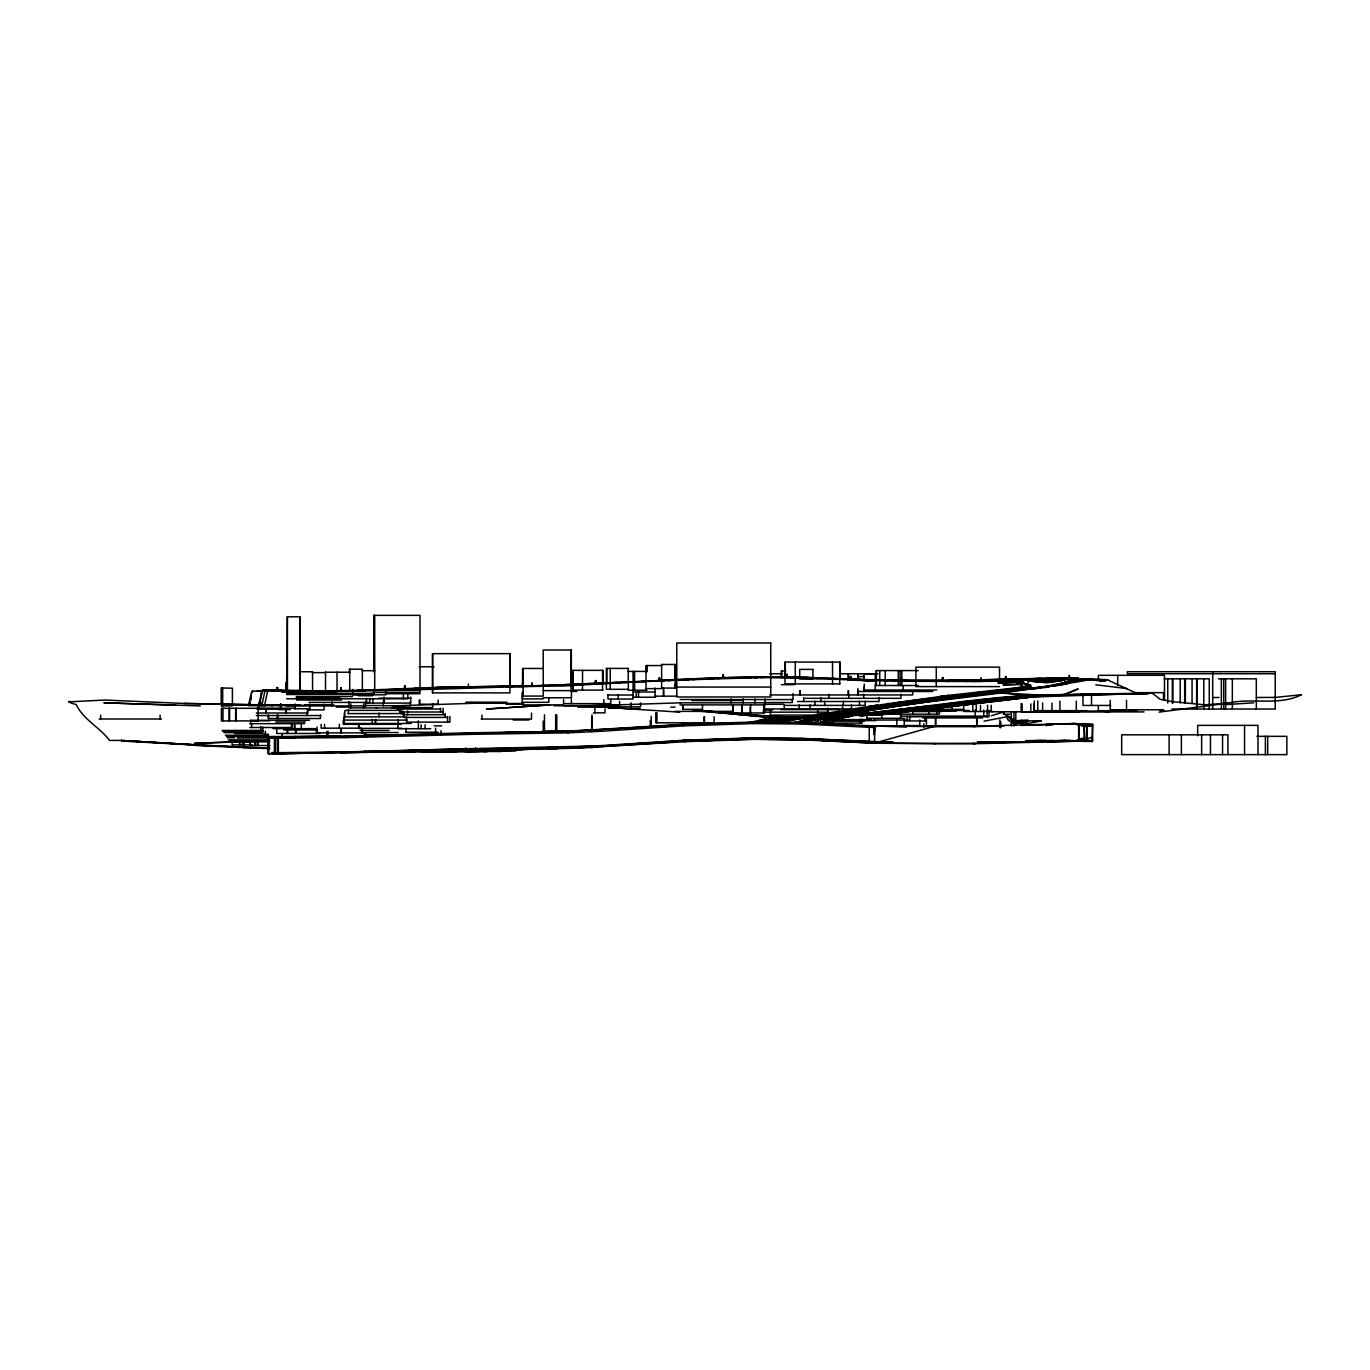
<?xml version="1.0" encoding="UTF-8"?>
<svg xmlns="http://www.w3.org/2000/svg" width="1370" height="1370" viewBox="0 0 1370 1370"><rect width="100%" height="100%" fill="white"/><g stroke="black" fill="none" stroke-linecap="round" stroke-linejoin="round"><path stroke-width="1.5" d="M295.543 736.58L267.869 736.632L268.811 738.19L268.811 753.74L277.408 753.723L277.408 738.173L278.35 736.615L278.35 753.723M345.634 736.067L274.445 736.752L274.445 753.86L568.704 748.397L676.814 741.872M274.445 736.752L275.404 738.31L275.404 753.86L345.856 752.233M1072.539 741.187L1092.643 741.478L1092.643 724.37L1084.149 724.302L1084.149 741.393M467.923 687.363L320.203 691.747L283.419 691.953L277.87 690.24L262.218 690.035L258.57 705.636L265.849 705.601M886.544 680.222L887.863 680.274L857.774 679.811M1082.403 724.987L1088.396 724.507M1092.626 679.16C1007.481 694.864 920.52 700.378 835.152 715.568L830.751 716.202L851.78 715.551C921.085 711.167 989.448 695.926 1059.027 695.326L1140.525 693.837L1136.346 693.186L1107.85 680.034L1089.664 678.801L1090.691 678.972M802.392 722.504L874.848 725.997L874.265 734.731L874.368 725.98L935.504 726.477M1045.927 679.366L1056.133 679.486L1047.245 681.9L1039.196 680.941L1039.83 679.537L1048.821 679.28M1043.221 681.113L1035.96 679.948L1047.314 679.314M1088.396 725.107L1082.403 724.884M1044.437 679.4L1041.234 680.993L1039.196 680.941L1039.316 679.914L1030.754 681.198L1047.04 682.774L1064.558 680.102L1034.47 680.599L1047.296 681.952L1060.825 679.503L1039.47 679.537A8.477 0.993 -1.1 0 0 1037.295 679.623M879.557 742.352L879.797 742.352M885.088 742.232L884.215 742.232M886.647 742.403L885.756 742.249M889.13 742.42L888.839 742.266M890.397 742.283L890.688 742.437M942.354 677.585L942.046 680.222L942.971 680.222L942.611 677.465M1081.392 740.091L1082.814 740.005L1081.769 740.125M1086.889 740.451L1084.92 741.41L1084.149 724.302M276.98 690.223L277.493 687.466L277.442 690.223L275.25 690.206M404.612 685.976L404.184 688.63L405.246 688.63L405.126 685.976M468.283 684.075L468.728 686.832M532.451 685.822L531.868 683.065L532.553 685.822M595.745 680.667L595.539 683.322L595.556 680.565M659.826 680.547L659.124 677.893M722.983 675.153L723.737 677.808L722.692 677.808L723.035 675.05L723.617 677.808L723.257 675.05M723.052 677.808L723.103 675.153M900.929 677.876L900.587 680.65L901.614 680.65L901.374 677.876L900.689 680.65L900.895 677.996L900.929 680.65L980.68 681.352M659.227 680.547L659.381 677.773M786.671 677.157L786.791 674.4M850.325 679.229L850.564 676.472L851.078 679.229L850.89 676.472L850.154 679.229L851.249 679.229L850.821 676.472M752.781 723.565L752.764 722.007L682.328 724.37L682.534 725.912L752.849 723.565L802.529 724.045L802.529 722.504L752.644 722.007M855.805 679.999L869.248 680.428M801.947 738.601L892.983 742.3M1080.091 740.091L1078.618 739.903L1078.635 723.754L1062.658 723.737M1072.23 723.565L1087.095 723.908L1086.341 740.999L1082.882 739.988L1079.491 740.827L1078.635 723.754L1087.095 723.908L1087.112 741.016L1072.23 740.673M340.479 690.668L340.873 687.911L341.541 690.668L340.479 690.668L340.839 687.911M842.122 679.04L866.593 680.856L870.549 680.119L863.922 680.239M980.166 680.89L981.057 678.236L981.177 680.89L970.114 680.89M1005.511 676.557L1005.392 679.195L1006.316 679.195L1006.008 676.557M1068.925 677.979L1071.785 678.064L1068.532 677.979L1069.165 675.222L1070.193 678.081M531.765 685.822L532.005 683.065M595.453 683.322L595.676 680.565L595.316 683.322L596.378 683.322L595.796 680.565M659.124 680.547L659.689 677.773M802.597 738.687L861.662 741.547M1039.316 679.914L1039.282 680.976L1039.453 679.726L1035.96 679.948M1039.128 680.616L1034.555 680.787C1040.755 681.609 1040.532 679.212 1034.47 680.599L1039.282 680.976L1039.453 679.726M250.419 700.567L250.693 700.772M250.778 698.58L250.984 697.381M251.344 695.378L251.121 696.576M251.258 697.57L250.83 699.967M250.316 702.776L250.213 703.17M1042.039 679.469L1041.097 680.993L1042.69 679.451L1040.96 680.993L1040.583 679.52L1039.299 680.993L1039.505 680.034M1039.333 680.89L1039.676 679.588M249.563 704.54L249.939 703.033M249.871 704.54L249.391 705.481M259.564 702.005L258.57 705.019L265.866 704.985M260.043 705.139L259.17 705.156L260.18 702.005M259.632 704.368L262.372 690.857M264.427 704.985L261.516 705.156L262.526 702.005M261.961 704.368L265.146 690.206L277.356 690.223M267.338 705.002L264.615 705.002L267.218 693.032L268.229 690.103L271.294 690.155M249.837 703.409L249.991 704.043M252.491 691.662L251.892 692.723L252.234 691.422M261.156 693.665L262.201 690.668L269.873 690.137L262.372 691.011M818.763 717.281L825.922 715.739M825.956 716.15L830.066 716.099L804.293 721.51M838.491 715.346L841.129 715.876L830.871 716.39M838.149 715.482L834.107 715.585L971.758 695.361M1054.643 679.708L1052.588 679.229L1078.55 678.407L980.697 681.506L901.066 681.267M870.926 706.132L948.708 695.361L1019.366 687.466L1022.671 685.702L1013.149 681.061L1014.502 680.993L992.514 680.633L1001.658 680.565M1022.277 686.456L1022.123 684.709M252.611 691.251L263.674 690.703M252.816 690.874L251.686 691.627L248.33 705.636L272.613 705.67M850.428 676.574L850.838 679.229L868.785 680.068L861.096 680.239M816.503 716.835L911.41 701.714L1022.534 688.545L1031.079 686.182L1020.667 681.626L996.161 680.582M780.831 717.161L811.451 716.938L908.276 701.08L1019.52 687.928L1027.329 685.616L1018.081 680.993M1078.104 724.165L1092.643 724.37L1091.873 741.478C1087.66 739.029 1088.688 741.752 1080.725 740.519M834.21 715.722L836.145 715.945L833.046 715.739L843.56 715.808L926.462 706.235M844.451 715.106L841.129 715.962M821.161 723.394L834.416 718.788L850.667 715.825L825.579 723.394M850.667 715.825L845.787 716.784L849.725 715.842M877.245 705.105L815.681 714.934L813.523 716.784L789.257 717.366M814.585 715.876L816.52 715.5L814.208 716.322M278.367 752.918L295.475 752.798M272.476 752.901L271.842 752.952M813.729 716.715L814.962 715.431M278.213 752.644L345.856 751.924M991.315 715.774L1003.833 711.921C1003.799 716.698 1010.923 715.688 1010.135 718.171L1013.834 722.384L1017.722 722.709M1010.906 717.435L1010.135 718.325L1013.834 722.538M813.523 716.784L815.612 714.934M1041.131 680.993L1043.084 679.434M1047.485 681.798L1049.3 681.815L1047.69 681.626M844.108 715.38L855.993 714.061L842.293 715.637L848.612 714.934C918.808 710.482 988.095 694.915 1058.599 694.71L1057.52 694.624M843.663 715.722L844.656 714.934M1048.324 680.856L1049.334 680.393L1047.759 681.284M821.914 715.808L818.284 716.715L827.771 715.842M818.763 716.27L814.465 716.715L824.226 715.808M852.876 679.297L851.78 679.76L866.799 680.205M818.284 716.715L819.722 715.791L817.376 716.767M831.076 715.859L829.227 715.825M819.346 715.876C778.314 722.401 734.817 712.092 693.46 710.602M850.119 715.671L846.746 717.246L850.085 716.51L847.516 716.442M1032.055 680.274L1042.039 682.14L1055.945 681.421M1031.49 680.274C1031.422 684.829 1088.037 678.612 1053.855 679.178M1064.541 694.504L1077.933 688.973L1064.541 694.504L1060.996 694.573M819.791 722.761L822.908 721.51M819.192 722.761L822.325 721.51M817.65 724.011L831.111 719.421L853.082 715.756M804.533 722.761L817.239 718.788M804.567 723.377L817.256 719.421L833.491 716.664L806.348 717.52L778.776 722.692M815.15 722.007L816.023 721.596M796.621 722.761L813.848 718.051M823.764 721.014L826.607 720.003M824.329 721.014L827.172 720.003M1020.684 687.209L1021.626 686.867M1033.716 721.887L1035.532 721.271M1033.117 722.076L1033.631 722.007M1036.251 721.151L1034.436 721.75M1021.438 720.449C1039.933 719.079 1013.629 728.343 1010.906 717.589M1007.943 719.49L1012.464 722.966L1022.02 720.243L1013.971 720.928M1017.722 722.863L1025.12 720.397M1020.051 722.709L1027.449 720.397M1020.051 722.863L1028.065 720.243M1009.502 716.578L1007.036 718.171L1008.834 720.774M1016.078 722.23L1019.366 721.134M1036.131 721.082L1041.371 720.877C1032.466 722.504 1019.605 726.802 1012.841 718.685L1018.509 722.966M807.204 721.51L822.582 717.777M1033.322 722.007L1034.333 721.682M1037.056 720.877L1035.326 721.339M1073.892 741.187L1084.149 738.002L1079.012 739.594M802.923 720.569L804.721 720.003L794.617 722.572M800.44 717.144L816.537 715.551A5.394 0.942 -17.7 0 1 819.397 714.934L817.822 715.26M881.749 680.119L884.095 680.239L879.403 679.897L886.527 680.222L883.444 679.965M1089.664 678.801L1091.342 678.681L1089.784 678.886M1078.121 741.187L1075.073 741.187M1087.934 738.447L1091.873 737.351M859.932 715.756L880.413 714.609L868.477 715.037L877.845 714.455M874.522 743.088L934.083 726.477L973.967 726.271M828.662 719.61L839.861 717.281M828.096 719.61L831.093 718.788M767.44 722.058L768.827 721.767L767.731 722.058M849.725 715.756L845.787 716.784M756.154 722.692L761.788 721.219M758.055 722.812L773.947 719.558L798.676 717.332M817.822 715.294L809.893 716.938L822.428 714.952M755.572 722.692L785.969 717.52M752.644 722.692L770.642 718.942L788.281 717.178M748.226 722.692L766.515 718.942L784.376 717.178M795.234 722.469L826.024 715.945M1069.131 678.492L1063.223 679.023M1054.095 680.017L1048.067 681.421M779.667 721.219L806.399 717.246M1072.008 681.096L1086.033 679.092M776.773 721.219L782.27 719.986M778.04 720.808L781.705 719.986M776.225 721.836L812.77 717.246M1059.712 680.428L1063.925 679.486L1053.941 679.178M1059.746 683.784L1071.134 681.421M1067.487 680.89L1066.905 681.096M819.38 714.952L809.893 716.784M1074.953 681.044L1090.263 678.664M1079.971 679.537L1035.001 688.545M1159.054 712.143L1227.897 703.187C1251.872 697.416 1278.809 706.218 1301.5 694.744L1275.247 697.399L1256.478 697.501M1052.228 685.36L1058.291 684.178M1061.699 684.88L1052.828 686.404M1062.058 684.812L1067.504 683.784M984.037 721.151L1008.714 716.424M849.366 716.356L843.149 716.784M1064.832 678.784L1065.946 678.681M1085.108 679.999L1105.179 679.486M848.664 711.218L803.111 717.007M783.691 719.627L792.048 718.462M784.256 719.627L788.195 718.942M869.042 706.458L870.584 706.184M848.15 711.218L881.663 705.481M861.576 711.218L865.703 710.499M869.847 709.78L873.974 709.061M878.101 708.341L882.229 707.639M886.356 706.92L899.114 704.899M895.141 705.481L851.917 712.657M861.61 711.835L924.373 701.714L1045.413 686.952L1088.174 679.126M829.603 716.322L830.802 715.808M841.694 715.876L848.612 714.934L843.029 715.551M849.314 715.739L842.636 716.784M834.69 715.346L822.051 717.777M1025.599 687.466L1030.446 685.565L1027.106 683.253M1044.077 686.627L1050.328 685.668M821.983 714.027L819.791 714.335M767.046 719.986L790.199 717.246M796.758 717.503L809.858 715.876M120.92 740.399L109.549 740.434C99.668 727.179 83.673 720.038 76.24 704.608L70.846 702.981L69.801 701.371L68.5 701.885L104.822 700.036L183.974 703.444L272.904 705.036M759.99 719.986L766.515 718.942M966.706 704.557L967.597 704.437M851.609 715.346L853.048 715.123M886.784 703.683L888.359 703.461M881.15 705.481L955.695 695.361M902.556 704.317L916.941 702.262M920.383 701.68L924.87 701.08M835.135 714.952L847.345 713.222M851.404 712.657L857.517 711.783M847.859 713.222L831.624 715.346M846.557 714.301L841.985 714.952M847.944 714.112L868.563 711.218M828.936 716.784L834.33 715.945L831.487 715.756M1034.966 687.928L1042.193 686.952M1035.463 687.928L1042.724 686.952M839.296 715.962L848.612 714.934M1017.311 687.723L1019.366 687.466M1043.255 686.661L1028.767 688.545L1032.346 688.082M1043.118 687.757L1049.454 686.952M968.025 704.385L970.268 704.094M938.793 696.645L948.708 695.361M910.879 701.08L1022.5 687.928M930.675 700.275L937.011 699.453M941.224 698.905L947.561 698.083M953.88 697.279L958.11 696.731M962.322 696.183L968.658 695.361M931.206 700.275L937.525 699.453M941.755 698.905L948.074 698.083M952.287 697.553L958.623 696.731M962.836 696.183L969.172 695.361M967.477 700.96L869.779 713.016M915.554 708.495L973.043 701.132M929.151 708.495L936.001 707.691M939.7 707.143L946.55 706.321M950.249 705.773L957.099 704.951M960.798 704.403L967.648 703.581M971.347 703.033L978.197 702.228M982.41 701.68L990.698 700.687M929.168 709.129L1031.85 697.022L1148.265 693.254L1152.444 693.271L1160.202 699.334L1172.24 701.628L1204.607 704.814L1227.897 703.187M860.052 715.739L897.007 713.016L1029.675 697.193M800.799 718.222L802.649 717.983M803.385 717.897L806.605 717.503M795.353 718L799.018 717.4M819.979 716.065L814.465 716.715L822.086 715.962M1031.096 696.731L893.086 713.016L862.381 715.072L864.042 714.952M879.249 714.455L867.587 715.072L872.056 714.934M1012.464 722.966L1014.622 722.709M1020.684 722.709L1016.163 722.384M876.338 713.016L916.068 708.495M894.062 712.537L900.775 711.818M906.443 711.116L913.156 710.396M916.77 709.934L925.538 708.975M889.969 713.633L936.207 708.495M997 689.966L997.908 689.881M1002.326 691.353L1000.631 691.507L1002.343 691.319M994.449 692.535L986.914 693.049L988.883 692.86M1007.087 691.114L997.189 691.884L999.175 691.696M1010.7 690.651L1019.297 689.744M1022.825 689.281L1031.422 688.374M973.864 695.138L1011.779 690.874M1029.538 689.298L1041.697 687.928M995.185 690.874L1028.305 687.089L1030.6 686.25L1030.411 684.555M975.645 695.361L977.289 695.189M998.336 692.826L1040.635 695.018L1140.525 693.203M1021.027 698.066L1036.08 696.611M1051.15 678.886L1057.4 678.492M1014.228 688.1L1015.769 687.928M965.987 701.132L998.713 697.553L1040.635 695.018M972.512 701.132L1034.213 695.515M986.109 701.132L990.185 700.687M994.26 700.241L1002.412 699.334M1008.525 698.666L1014.622 697.998M994.774 700.241L1002.926 699.334M1007.001 698.888L1015.153 697.998M863.871 715.089L862.62 715.157L864.967 715.106M1065.843 678.698L1070.741 678.373L1069.268 678.475M1108.193 680.205L1096.325 680.582M1037.535 696.491L1057.88 695.275M1053.872 678.715L1055.808 678.544L1054.078 678.561M1019.229 697.553L1028.596 696.731M844.468 715.38L841.42 715.637M1005.203 697.553L1063.206 694.658M1005.46 697.005L1025.154 695.686M865.309 714.986L862.62 715.089L875.498 714.797M887.897 680.89L881.458 680.119L886.219 680.239L884.386 680.308M876.851 713.016L842.293 715.551L851.763 714.934M860.976 715.208L859.315 715.328M890.466 713.016L863.819 715.003M883.547 713.479L882.366 713.547L884.044 713.393M883.496 713.701L884.9 713.599M868.683 715.072L866.08 715.174L878.975 714.438M811.4 716.715L823.73 715.808L822.753 715.876M519.007 749.407L530.036 748.636M519.264 749.544L532.125 748.636M517.38 750.178L538.753 748.636M547.024 748.02L557.778 747.266M881.749 713.838L893.565 713.034M895.483 713.051L881.115 713.873L899.73 713.034M901.477 713.102L879.934 714.746M635.594 743.807L640.304 743.585M812.752 716.613L820.716 716.099L819.089 716.065M889.455 713.838L892.469 713.821L886.304 713.941L889.764 713.993M1016.18 682.089L1000.186 683.168L1016.471 682.192M799.189 717.52L803.779 717.246M880.944 713.993L885.106 713.719M880.979 714.609L886.39 714.061M895.62 713.428L898.737 713.205M550.243 704.882L486.47 709.026L543.291 705.379M999.98 679.948L1075.416 678.39L1062.949 678.03M1089.818 678.647L1091.256 679.04M601.464 731.272L568.259 732.847L568.207 731.306L682.5 724.37M823.73 715.962L818.524 716.852M682.585 725.912L601.396 731.272L601.31 729.731M885.277 713.719L881.133 714.147L886.082 713.77M1226.064 704.608L1253.704 702.81M602.235 745.554L683.287 740.262L753.003 737.865M602.149 746.033L682.243 740.742M620.781 744.8L614.325 744.972M1036.782 696.268L1054.472 695.275M1047.348 695.84L1052.16 695.515M799.395 717.537L804.515 717.212M602.749 745.999L568.841 747.66L267.869 753.74L267.869 736.632M1038.135 696.114L1036.165 696.234M1037.843 696.029L1046.337 695.515M684.777 724.576L600.813 729.576L601.002 731.135M658.199 742.095L667.344 741.564M637.906 743.567L643.643 743.156M658.216 742.283L666.728 741.769M681.198 740.913L685.89 740.588M601.738 746.667L685.582 741.649M861.353 679.999L858.459 679.828M880.55 714.318L901.665 713.085M259.17 705.002L261.088 704.968M1075.844 678.527L1078.498 678.407M938.741 710.893L941.858 710.722M1082.557 679.195L1088.277 679.109M944.94 710.55L948.023 710.379M939.649 710.944L950.283 710.345M721.254 677.842L766.344 676.951M876.509 714.455L866.696 714.883M873.084 714.643L876.8 714.455M1017.636 680.034L1052.451 678.441M1020.462 680.993L1017.43 681.061M872.93 680.616L874.437 680.667L866.028 680.393L869.197 680.171M868.118 714.934L860.48 715.722M568.721 747.147L602.303 745.554M602.321 745.862L470.578 748.654M614.291 682.517L617.014 682.397M869.197 680.171L870.549 680.119L864.145 679.726M1074.166 678.681L1038.409 679.537M568.824 747.609L470.595 748.962M449.24 687.141L436.979 687.346L546.031 685.479M587.85 683.664L590.316 683.562M541.715 685.668L721.647 677.842M561.7 685.274L564.817 685.137M567.916 685L571.016 684.863M574.133 684.726L577.232 684.589M580.349 684.452L583.449 684.332M586.548 684.195L589.665 684.058M592.765 683.921L595.881 683.784M598.981 683.647L602.081 683.51M605.197 683.373L608.297 683.236M611.397 683.099L614.513 682.979M617.613 682.842L620.73 682.705M623.829 682.568L626.946 682.431M630.046 682.294L633.145 682.157M636.262 682.02L639.362 681.883M642.462 681.746L645.578 681.626M648.678 681.489L651.795 681.352M654.894 681.215L657.994 681.078M661.111 680.941L664.21 680.804M667.327 680.667L670.427 680.53M673.526 680.393L676.643 680.256M679.743 680.136L682.842 679.999M685.959 679.862L689.059 679.726M692.175 679.588L695.275 679.451M698.375 679.314L701.491 679.178M704.591 679.04L707.708 678.904M710.807 678.766L713.907 678.647M717.024 678.51L720.123 678.373M870.909 714.866L855.479 715.5M567.111 731.066L601.036 729.576M569.851 746.821L574.167 746.701M569.851 747.129L574.184 746.941M589.014 746.29L595.453 746.016M567.677 748.157L601.978 746.667M421.309 687.963L414.305 688.237M587.473 683.681L588.603 683.63M1045.858 695.515L1051.749 695.275M1052.194 695.275L1044.111 695.823L1046.235 695.72M692.501 710.602L775.934 717.726L802.837 717.161M264.05 690.155C431.499 693.751 598.93 681.25 766.309 677.568M364.009 690.24L323.8 690.925L328.338 690.857M361.166 690.343L437.184 687.346M369.027 690.514L372.126 690.377M375.243 690.257L378.343 690.137M387.659 689.761L390.775 689.641M393.875 689.521L396.975 689.401M406.308 689.024L409.407 688.904M412.507 688.785L415.624 688.665M424.94 688.288L428.056 688.168M362.81 690.754L365.91 690.634M381.442 690.018L384.559 689.898M418.723 688.528L421.84 688.408M431.156 688.031L434.256 687.911M1037.141 679.623L1039.47 679.537M783.143 717.246L776.071 717.161M775.506 717.263L787.305 717.298M788.555 717.298L777.749 717.195M867.809 714.609L872.245 714.438M863.408 715.003L861.079 715.106M860.994 715.346L866.371 715.106M1069.662 678.869L1064.233 679.023M862.364 714.797L868.083 714.455M861.935 715.037L862.929 715.02M681.301 740.656L692.192 740.211M752.233 738.361L802.032 738.601M1038.614 679.537L1051.338 679.178M855.085 714.883L866.748 714.455M867.073 714.883L853.681 715.037L863.374 714.506M693.203 724.285L684.692 725.346M697.433 724.148L733.292 722.949M737.522 722.812L754.288 723.017M683.219 740.519L753.003 738.105M683.322 740.673L753.038 738.327L801.964 738.807M683.185 741.444L712.777 740.451M719.079 740.245L752.883 739.115L816.606 740.297M685.342 741.649L754.613 739.355M500.512 750.263L506.917 750.058M465.406 751.907L480.476 751.411M500.735 750.726L517.654 750.178M1043.923 679.845L1047.04 679.76M392.83 705.927L488.491 702.81M585.144 705.927L680.804 702.81M853.715 714.832L859.435 714.643M784.034 717.263L777.235 717.195M195.482 743.242L269.873 740.81M194.471 743.242L232.301 742.009M242.798 741.684L255.402 741.273M979.242 742.42L979.755 742.42M982.855 742.18L981.725 742.197L982.872 742.335M983.266 742.317L984.413 742.283M984.825 742.266L985.955 742.095M986.366 742.215L987.513 742.043M990.613 742.112L989.448 741.975L990.613 741.958M992.565 742.043L993.712 742.026L977.478 742.009M995.271 741.992L994.106 742.009L995.254 741.838M995.647 741.804L996.812 741.787M999.912 741.855L993.096 742.043M1026.627 740.93L1027.808 740.913M1028.168 740.896L1029.367 741.033M1029.726 740.845L1030.925 740.982M1034.367 740.725L1035.566 740.708M992.171 742.078L991.623 741.923M1031.267 740.964L1032.466 740.947M1034.025 740.896L1032.809 740.759M1035.908 740.827L1037.124 740.81M1000.408 742.146L1001.556 742.129M1060.688 740.759L1065.911 740.451M1069.285 740.553L1070.501 740.485M1068.977 740.536L1067.727 740.434M1070.843 740.502L1054.557 740.913M964.052 680.102L947.8 680.496M1021.523 684.332L1003.217 684.846L1021.523 684.332L1019.503 683.253M1071.203 694.813L1075.005 694.71L1072.505 694.778M785.318 717.263L777.886 717.195M972.546 726.271L1073.909 723.565L1082.865 723.908L1082.865 725.398L1086.341 725.449L1077.505 725.227M1025.77 740.656L1040.943 740.485M977.478 742.317L994.706 741.838M1025.787 740.964L1043.067 740.485M972.786 743.362L1063.24 740.827M972.083 680.684L984.893 680.188M984.157 680.359L1000.288 679.777M1009.553 679.537L1012.67 679.469M1015.735 679.383L1018.869 679.297M470.389 734.354L345.582 737.625L345.548 736.067L470.355 732.796L470.304 734.354L568.327 732.847M1047.348 724.216L1075.673 723.583M1046.372 724.781L1053.273 724.627M345.788 751.924L470.663 748.654M345.788 752.233L470.663 748.705M1047.382 740.639L1053.444 740.485M1047.502 740.947L1065.517 740.468M1047.725 741.307L1065.192 740.827M1046.886 741.889L1074.491 741.187M972.392 680.051L1023.065 678.766M1003.354 679.708L1006.471 679.623M1022.277 679.383L949.615 680.188M973.676 726.648L1004.21 725.894M1020.718 725.432L1052.091 724.679M373.959 750.948L378.24 750.828M462.461 748.825L466.742 748.722M365.602 751.462L358.991 751.77M373.959 751.257L378.24 751.154M409.784 750.366L422.491 750.058M462.461 749.065L469.413 748.91M387.573 751.137L442.253 751.445M340.188 753.02L468.968 749.852M1038.665 740.776L1038.083 740.622M1039.008 740.588L1040.224 740.725M1040.566 740.708L1041.183 740.536M1042.108 740.502L1043.323 740.639M1043.649 740.451L1044.865 740.434M1045.207 740.571L1046.423 740.553L1045.207 740.416M993.13 742.335L1012.413 742.009M1018.612 741.855L1017.996 741.872M1047.81 740.639L1062.092 740.742M996.915 742.403L995.767 742.42L996.898 742.249M998.456 742.369L997.309 742.215L998.456 742.215M998.867 742.335L1000.014 742.317M1002.48 742.266L1003.097 742.095M1003.508 742.215L1004.655 742.043M1006.214 742.163L1005.049 742.026L1006.196 742.009M1007.755 742.129L1006.607 741.992L1007.755 741.975M1009.313 742.095L1008.149 741.941L1009.296 741.923M1009.707 742.06L1010.238 741.906M1012.807 741.821L1013.954 741.821M1014.348 741.941L1015.512 741.923L1014.348 741.787M1047.81 740.947L1067.436 740.416M973.864 743.739L1078.738 741.187M1018.698 679.999L1026.284 679.828M793.504 717.263L797.391 717.178M788.846 717.743L785.986 717.812M970.731 680.068L1053.53 678.287M1051.818 679.178L980.612 680.89L983.746 680.804M800.183 717.178L802.101 717.144M723.24 678.27L726.34 678.218M729.456 678.15L732.556 678.081M735.673 678.03L738.772 677.962M741.889 677.91L745.006 677.842M748.106 677.773L751.205 677.722M754.322 677.653L757.439 677.602M1062.914 678.03L1059.198 678.081M1050.105 679.708L1052.862 679.64M721.476 677.842L723.292 677.808M760.538 677.533L763.655 677.465M1020.941 679.383L1024.298 678.698M1035.566 678.51L1041.08 678.407M1046.697 678.801L1049.78 678.749M1119.05 693.888L1071.528 694.676L1148.265 693.871M1135.319 693.528L1152.444 693.271M796.158 717.263L761.771 715.859L706.286 710.979M450.85 687.124L460.269 686.969M522.792 685.976L529.728 685.856M1022.311 678.766L1069.525 677.979L1068.583 677.979M1020.941 678.766L1078.104 678.407M1021.934 679.229L1025.051 679.178M1028.116 679.126L1031.233 679.058M1034.299 679.006L1037.415 678.955M1040.481 678.904L1043.597 678.852M1055.962 678.647L1052.879 678.698M1059.061 678.578L1062.161 678.527M994.637 680.599L988.626 680.702L997.531 680.565M988.592 681.318L997.531 681.198M1087.968 679.726L1100.881 679.623M317.96 705.122L333.886 704.865M567.283 732.625L567.231 731.066L468.489 733.515M567.351 731.066L340 736.7M468.78 748.91L481.487 748.705M546.681 747.592L561.477 747.335M468.711 749.852L567.916 748.157M1063.052 740.827L1072.539 740.673M475.904 686.73L514.229 686.113M437.373 687.808L440.472 687.757M443.589 687.706L446.706 687.654M449.805 687.603L452.922 687.552M456.022 687.5L459.138 687.449M462.238 687.397L465.355 687.363M468.454 687.312L471.571 687.26M474.671 687.209L477.787 687.158M480.887 687.106L484.004 687.055M487.121 687.004L490.22 686.952M493.32 686.918L496.437 686.867M499.553 686.815L502.653 686.764M505.77 686.712L508.869 686.661M518.202 686.524L521.302 686.473M524.419 686.421L527.519 686.37M530.635 686.319L533.735 686.267M536.852 686.216L539.951 686.164M866.782 680.822L869.505 680.787M942.988 680.702L924.801 680.839M337.945 691.182L341.044 691.131M344.161 691.079L347.261 691.028M350.377 690.994L353.477 690.942M325.512 691.37L328.612 691.319M331.728 691.285L334.828 691.233M356.594 690.891L359.693 690.84M470.15 732.796L568.276 731.306M340.102 735.913L295.389 736.58L295.372 738.242L288.625 738.276M1065.004 740.827L1075.673 740.673M1017.482 681.01L1013.149 681.061L1023.202 681.9M475.458 687.26L477.394 687.243M288.625 704.848L271.346 705.036L300.116 704.882M271.654 705.67L318.919 705.122M345.651 737.625L268.811 738.19M864.179 680.205L869.676 680.068L850.77 679.229L908.464 680.702M972.238 680.068L882.4 679.897M470.749 687.329L472.804 687.295M481.435 687.175L492.258 687.055M508.338 686.798L562.967 685.993L628.453 682.414C696.987 677.944 765.813 674.725 834.467 678.698M277.579 705.447L280.696 705.413M296.211 705.225L299.328 705.19M961.569 680.119L960.319 680.136M262.098 705.139L264.427 705.139M295.526 753.397L282.58 753.055M934.032 743.585L974.207 743.362M270.952 736.632L275.61 736.615M279.703 737.522L295.372 737.471L295.458 736.58L295.372 738.242L279.703 738.019M275.404 738.31L279.394 738.293M267.647 690.155L269.873 690.137L262.817 690.035M283.419 736.735L279.703 736.735L279.703 738.293M273.109 737.403L295.475 737.368L273.109 736.991M270.541 738.19L273.109 738.173L273.109 736.632M271.585 752.49L275.627 752.541M571.341 685.462L571.341 650.014L543.205 650.014L543.274 696.08L522.569 696.08M661.556 664.467L675.307 664.467L675.307 688.065L661.556 688.065M661.624 665.563L646.006 665.563L646.006 690.257M419.237 666.745L434.119 666.745M543.274 668.457L522.569 668.457L522.569 687.586M628.402 668.406L606.362 668.406L606.362 689.315L628.402 689.315M362.159 670.701L374.798 670.701M918.191 670.581L876.235 670.581L876.235 685.514L918.191 685.514M785.763 670.975L781.362 670.975L781.362 676.848M628.094 671.42L646.948 671.42M299.91 671.762L312.548 671.762L312.565 692.672M325.255 672.208L349.727 672.259M312.394 672.619L325.512 672.619M769.735 673.766L782.441 673.766M839.827 673.766L878.119 673.766M1275.23 673.732L1127.322 673.732L1127.322 671.711L1275.23 671.711L1275.23 709.026L1171.847 709.026M876.475 674.108L863.939 674.108L863.939 680.822M857.928 676.557L864.299 676.557M900.724 677.996L901.511 680.65M286.638 678.321L286.707 690.6M1164.26 678.818L1209.265 678.818L1209.265 709.043M1218.409 678.818L1256.307 678.818L1256.307 709.043M1082.797 679.075L1082.386 679.109M286.981 679.948L286.981 694.504L373.685 694.504L373.685 690.343M864.333 679.726L850.753 679.229L870.327 680.068L850.77 679.229M879.043 679.999L876.543 679.88L881.184 679.999M1070.929 680.239L1071.614 680.017M870.772 680.496L871.988 680.547M1034.915 680.274L1039.179 680.274M940.745 680.907L942.029 680.907M1065.552 681.335L1064.781 681.575M946.464 681.387L949.581 681.369M952.681 681.369L955.798 681.369M965.131 681.369L968.23 681.352M971.347 681.352L974.464 681.352M522.432 682.996L522.432 686.849M839.981 683.904L785.044 683.904L785.044 662.07L839.981 662.07L839.981 677.944M781.362 684.692L794.206 684.692M999.535 686.61L915.879 686.61L915.879 667.121L999.535 667.121L999.535 680.77L997.377 680.599M676.797 687.072L770.728 687.072M276.877 687.586L277.682 690.223L277.562 687.586M1018.441 687.928L1019.348 687.928M1038.135 687.928L1039.042 687.928M646.006 688.63L661.624 688.63L661.624 664.467M1025.308 688.785L1026.798 688.596M1023.304 688.99L1021.814 689.178M1019.811 689.367L1018.321 689.572M1014.827 689.949L1016.317 689.761M265.198 690.155L267.835 690.155M362.159 690.137L374.798 690.137M602.971 690.103L572.848 690.103L572.848 670.358L602.971 670.358L602.971 684.178M863.939 690L936.789 690M1012.824 690.155L1011.334 690.343M357.073 690.446L420.008 690.429M628.094 690.257L646.948 690.257M349.453 690.805L362.365 690.805L362.365 669.194L349.453 669.194L349.453 673.115M543.205 690.634L571.341 690.634M1007.84 690.737L1009.33 690.531M257.132 691.045L280.833 691.045M1005.837 690.925L1004.347 691.114M336.832 691.388L349.727 691.388L349.727 669.194M571.341 691.456L576.856 691.456M857.928 691.473L932.867 691.473M325.255 691.85L337.02 691.85L337.02 672.208M633.163 691.987L654.997 691.987M373.308 692.466L420.008 692.466L420.008 615.37L373.753 615.37L373.753 671.677M977.769 692.415L978.694 692.415M992.308 692.466L990.596 692.655M312.394 692.672L325.512 692.672L325.512 672.208M1134.052 692.655L1163.524 692.655L1163.524 700.258M287.049 693.391L373.856 693.391L373.856 689.487M385.587 693.717L420.008 693.717M980.321 693.819C987.102 693.014 967.819 695.189 975.166 694.385M1110.984 693.682L1111.858 693.682M976.879 694.196L978.334 694.008M971.484 694.778L970.029 694.967M1080.194 694.556L1081.067 694.556M352.415 694.813L385.672 694.813L385.672 690.583M607.612 695.018L633.163 695.018M769.735 694.95L912.643 694.95L912.643 690.703M1068.583 695.087L1066.459 695.138M1057.366 695.361L1059.404 695.292M1061.87 695.241L1063.925 695.172M964.634 695.549L963.179 695.737M1052.862 695.463L1054.9 695.412M358.375 695.754L372.554 695.754M961.192 695.943L959.736 696.165M655.151 696.165L676.797 696.165M1018.903 696.2L1019.811 696.2M1037.895 696.114L1039.094 696.2M957.767 696.388L956.311 696.611M1032.226 696.474L1033.956 696.354M296.28 696.594L352.415 696.594M1028.305 696.713L1030.017 696.594M1024.486 696.97L1026.079 696.833M632.991 697.244L655.562 697.244M937.988 697.107L938.895 697.107M950.917 697.279L949.461 697.501M958.452 697.107L959.377 697.107M1212.707 697.501L1218.957 697.501M296.245 697.724L339.811 697.724M543.171 697.758L571.478 697.758M946.036 697.929L947.492 697.724M1013.714 697.895L1015.256 697.741M378.805 698.152L410.812 698.152M944.067 698.152L942.611 698.375M1011.694 698.066L1010.272 698.238M805.286 698.323L900.963 698.323L900.963 694.213M1008.32 698.426L1006.899 698.614M286.638 698.786L407.849 698.786L407.849 694.693M543.154 698.888L522.449 698.888L522.569 691.833M937.2 699.042L935.744 699.265M1000.168 699.351L1001.59 699.162M680.222 699.505L793.024 699.59L793.024 693.562M933.775 699.488L932.319 699.71M982.941 699.573L983.848 699.573M998.216 699.539L996.795 699.727M1003.525 699.573L1004.433 699.573M930.35 699.933L928.894 700.156M994.843 699.899L993.421 700.087M296.588 700.019L341.558 700.019M691.85 700.515L742.78 700.515M926.925 700.361L925.469 700.601M990.065 700.464L991.486 700.275M922.027 701.029L923.483 700.806M984.756 701.012L983.317 701.2M920.058 701.252L918.602 701.474M797.563 701.508L879.061 701.508L879.061 697.518M979.961 701.56L981.382 701.389M916.633 701.714L915.177 701.971M978.009 701.783L976.604 701.988M974.669 702.211L973.248 702.433M309.038 702.416L369.849 702.416M522.33 702.313L548.839 702.313L548.839 698.443M898.206 702.416L899.131 702.416M918.688 702.416L919.612 702.416M764.443 702.553L792.254 702.553L792.254 698.769M909.8 702.724L908.344 702.981M971.313 702.656L969.891 702.861M365.225 703.084L410.692 703.084L410.692 697.056M466.177 702.81L473.951 702.81M680.051 702.827L765.385 702.827M967.956 703.084L966.535 703.289M906.375 703.238L904.919 703.495M506.609 703.495L523.546 703.495M563.481 703.632L610.814 703.632L610.814 699.539M964.6 703.512L963.179 703.735M511.404 703.906L522.381 703.906M902.95 703.735L901.494 703.992M948.982 703.683L949.907 703.683M969.635 703.683L970.559 703.683M505.924 704.146L522.912 704.146M959.822 704.163L961.243 703.957M764.203 704.317L783.76 704.317M898.069 704.505L899.525 704.249M957.887 704.385L956.465 704.608M260.642 704.968L262.458 704.968M304.911 704.848L331.985 704.848M563.241 704.882L522.227 704.882L522.33 692.655M679.931 704.882L765.162 704.882L765.162 698.82M365.567 705.533L383.343 705.533M563.858 705.636L619.617 705.413L619.617 701.32M784.513 705.396L865.223 705.396L865.223 701.183M1110.71 705.447L1083.002 705.447L1083.002 695.806M221.255 705.927L232.403 705.927L232.403 688.202L221.255 687.98L221.255 703.94M285.988 705.927L365.79 705.927M383.018 705.721L410.469 705.721L410.469 701.731M553.908 705.704L588.483 705.824M591.258 705.704L608.982 705.704M889.25 705.755L887.811 706.029M944.461 706.132L943.039 706.338M885.842 706.321L884.386 706.629M608.811 706.834L640.561 706.834L640.561 702.827M336.284 707.108L351.285 707.108M577.763 707.143L608.605 707.143M670.803 707.143L675.016 707.143M391.529 707.588L432.629 707.588L432.629 703.529M348.99 707.896L376.75 707.913M931.052 707.862L929.631 708.085M257.132 708.085L295.218 708.204M376.099 707.93L397.66 707.93M875.55 708.119L874.094 708.41M915.126 708.067L916.033 708.067M935.779 708.067L936.703 708.067M608.571 708.256L624.121 708.256M927.696 708.29L926.274 708.513M294.036 708.735L309.808 708.735M623.932 708.598L640.098 708.598M858.493 708.769L859.418 708.769M878.923 708.769L879.848 708.769M924.339 708.735L922.918 708.941M397.094 709.026L440.592 709.026M763.587 708.941L851.489 708.941L851.489 704.933M257.029 709.18L278.726 709.18M702.502 709.335L682.671 709.335L682.671 705.67M919.561 709.335L920.982 709.146M936.532 709.352L963.898 709.352M278.47 709.591L290.406 709.591M780.814 709.626L839.57 709.626M307.257 709.848L324.142 709.848L324.142 704.129M1163.524 709.78L1110.231 709.78L1110.231 700.258M763.261 710.071L772.56 710.071M345.377 710.362L400.605 710.362M922.352 710.482L969.052 710.482M1086.667 710.653L1034.316 710.653L1034.316 700.909M1136.86 710.67L1098.346 710.67L1098.346 706.509M1160.236 710.67L1164.483 710.67M935.933 710.962L956.329 710.962M1116.259 711.03L1051.954 711.03L1051.954 703.067M700.806 711.338L733.019 711.338L733.019 705.447M674.965 711.39L701.491 711.39M900.826 711.458L899.405 711.646M912.711 711.578L941.618 711.578M993.25 711.475L963.675 711.475L963.675 705.259M855 711.681L853.51 711.938M1079.012 711.783L991.229 711.783L991.161 705.259M1105.316 711.903L1144.053 711.903M443.109 712.006L399.612 712.006L399.612 708.341M762.885 712.16L827.908 712.16L827.908 708.307M851.489 712.177L849.999 712.434M881.235 712.023L882.143 712.023M901.905 712.023L902.83 712.023M1109.734 711.989L1022.174 712.023L1022.174 703.94M892.692 712.417L894.113 712.229M847.979 712.674L846.472 712.931M256.31 712.982L308.027 712.982L308.027 708.718M593.33 712.845L604.958 712.845L604.958 708.821M731.272 712.948L764.477 712.948L764.477 705.071M887.4 712.999L885.979 713.205M844.468 713.171L842.961 713.428M347.74 713.582L403.294 713.582M839.45 713.924L840.957 713.667M837.447 714.164L835.94 714.421M884.883 714.164L939.358 714.164L939.358 709.9M1003.234 714.215L1009.913 714.215M445.267 714.678L402.575 714.678L402.575 710.979M833.936 714.66L832.429 714.917M818.284 714.952L819.209 714.952M838.354 714.952L839.279 714.952M847.482 714.934L848.407 714.934M868.306 714.934L869.231 714.934M830.425 715.157L828.918 715.414M256.31 715.534L320.837 715.534M900.552 716.133L987.154 716.133M814.636 716.715L815.561 716.715M825.185 716.784L826.11 716.784M845.975 716.784L846.9 716.784M344.315 716.852L404.338 716.852M907.248 716.784L989.02 716.784L989.02 710.465M770.745 717.075L767.662 716.852M773.793 717.315L776.927 717.537M835.94 717.246L834.57 717.486M447.579 717.418L404.218 717.418L404.218 713.496M794.12 717.589L791.603 717.674M794.257 717.88L792.819 717.983M796.227 717.76L797.683 717.64M832.686 717.726L831.316 717.966M922.815 717.914L982.53 717.914M790.987 718.171L789.702 718.36M829.432 718.205L828.199 718.496M866.782 718.308L904.851 718.308M786.62 718.719L787.887 718.531M99.085 718.993L161.54 718.993M481.23 719.062L531.491 719.062L531.491 713.051M784.787 718.908L783.52 719.096M826.726 718.788L824.963 719.079M781.962 719.284L780.472 719.49M823.815 719.387L822.205 719.729M838.32 719.627L871.234 719.627M779.102 719.712L777.441 719.952M344.075 720.106L407.25 720.106M513.202 719.986L528.871 719.986M776.054 720.192L774.958 720.414M820.887 720.072L819.842 720.414M873.409 720.038L909.817 720.038L909.817 716.424M251.532 720.295L309.466 720.295M250.659 720.757L269.822 720.757M759.34 720.757L760.247 720.757M773.433 720.688L772.474 720.945M781.928 720.757L782.852 720.757M862.929 720.603L875.841 720.603M904.251 720.962L926.274 720.962L926.274 716.733M1028.065 720.877L1037.347 720.877M770.967 721.219L770.026 721.493M832.806 721.151L864.299 721.151M275.695 722.007L305.236 722.007M814.105 722.418L812.752 722.829M811.999 723.24L810.646 723.651M828.662 723.086L862.158 723.086L862.158 719.096M411.325 723.463L343.733 723.463L343.733 719.404M249.768 723.685L304.585 723.685M401.102 724.319L343.271 724.319L343.271 720.278M1013.92 724.901L1015.821 724.901L1015.821 712.64M903.635 725.552L919.801 725.552L919.801 719.918M434.256 725.86L441.654 725.86M983.523 725.877L926.462 725.877L926.462 719.815M876.56 726.134L875.687 726.134L975.08 726.648M665.495 726.716L650.339 726.716L650.339 720.449M249.819 727.504L291.896 727.504L291.896 723.634M361.012 728.172L321.162 728.172L321.162 724.37M402.061 728.343L358.632 728.343L358.632 724.165M273.058 728.635L315.648 728.635M430.762 728.72L397.934 728.72L397.934 724.165M283.778 729.953L317.463 729.953M222.145 730.467L231.205 730.467M231.941 730.433L262.817 730.433M360.053 730.433L389.046 730.433M222.728 731.357L263.656 731.357M572.763 731.511L543.239 731.511L543.239 721.065M405.52 732.214L438.16 732.214M224.012 732.659L262.578 732.659M361.868 732.539L398.208 732.539M364.608 732.881L317.035 732.881L317.035 726.956M234.715 733.532L265.523 733.532M319.998 733.464L276.723 733.464L276.723 729.593M364.112 734.748L400.759 734.748M407.524 734.594L432.937 734.594M225.382 735.279L266.516 735.279M1256.889 736.341L1286.858 736.341L1286.858 754.63L1121.67 754.63L1121.67 734.817L1227.948 734.817L1227.948 754.63M226.375 736.495L267.475 736.495M227.266 737.762L234.612 737.762M237.284 738.019L268.469 738.019M228.242 739.869L269.41 739.869M1083.499 740.005L1078.618 739.903L1078.635 740.862M685.274 740.451L681.318 740.81M1035.908 740.673L1037.124 740.656M1037.467 740.639L1038.665 740.622M1040.566 740.536L1041.765 740.69M1043.666 740.605L1044.865 740.605M1089.63 740.519L1086.581 740.639M1034.367 740.879L1035.566 740.862M1053.016 740.947L1060.534 740.622M1026.627 741.084L1027.825 741.067M229.15 741.375L269.41 741.375M240.281 741.752L269.325 741.752M992.548 741.889L993.712 741.872M1016.523 741.889L1016.437 741.906M230.126 742.095L238.157 742.095M995.665 741.958L996.812 741.941M1012.807 741.992L1013.954 741.975M883.273 742.215L882.657 742.215M892.23 742.454L892.863 742.454M981.314 742.386L980.783 742.386M995.356 742.437L994.209 742.454M876.457 743.242L875.584 743.242L975.269 743.739M252.183 744.903L232.129 744.903L232.129 741.084M270.044 745.52L250.231 745.52L250.231 741.341M552.47 747.489L593.09 747.626M546.442 748.619L557.796 748.619M485.374 749.476L495.666 749.476M497.533 751L515.754 751M420.83 751.582L457.237 751.582M483.062 751.513L501.574 751.513M387.676 751.942L465.8 751.907M486.984 751.753L465.714 751.753L465.714 747.866M390.536 751.942L415.401 751.942M884.54 680.188L882.862 680.171M250.761 704.711L183.974 703.444M466.057 702.365L506.969 702.467L466.091 702.519M466.057 702.981L506.969 703.101M262.132 704.968L263.537 704.968M874.676 679.897L879.403 680.051M266.02 690.069L268.725 690.086M919.321 680.77L935.539 680.873M902.95 681.113L906.049 681.147M909.166 681.164L912.266 681.181M915.383 681.215L918.482 681.232M921.599 681.25L924.699 681.267M934.032 681.335L937.149 681.352M263.691 690.069L266.825 690.103M263.297 704.968L265.986 704.985M1088.396 725.706L1082.403 725.672L1091.873 725.912L1082.18 725.723M999.757 680.582L1012.533 680.736M916.872 680.753L919.852 680.77M272.75 705.19L223.31 704.745M893 741.992L873.666 741.889M935.436 743.585L873.752 743.071L869.248 741.872M766.172 676.951L804.533 677.328M766.224 677.568L850.667 679.691M1082.865 725.398L1079.406 725.329M754.168 722.247L803.18 722.709M1084.92 725.86L1088.396 725.877L1088.396 724.336M752.935 737.865L802.032 738.344M754.373 739.355L802.632 739.817M881.115 742.197L881.732 742.369M887.298 742.403L888.188 742.266M874.522 742.848L874.848 725.997M883.684 680.102L886.613 680.171M324.022 690.925L277.185 690.223L277.219 687.586L277.151 690.223L281.638 690.292M297.102 690.531L300.509 690.583M279.703 737.248L295.372 737.471M901.135 681.267L850.616 679.845L874.009 680.736M277.288 690.685L278.881 690.72M874.351 727.538L802.477 724.045M121.485 740.399L122.855 741.05M1087.986 679.109L1091.753 679.16M263.16 690.052L264.119 690.069M1001.247 680.633L1012.053 680.736M364.197 751.428L388.241 751.942M815.184 715.191L817.53 715.26L817.53 711.047M873.512 743.054L820.801 740.502M1091.034 679.794L1100.881 680.034M1006.094 680.736L1015.598 681.9M779.29 717.109L789.257 717.52M221.94 704.574L225.57 704.659M884.54 680.171L882.571 680.102L889.044 680.239L884.027 679.999M788.452 717.52L706.303 711.133M1009.673 680.736L1023.801 681.9M881.458 680.119L884.095 680.393M1078.207 739.543L1084.098 740.023L1078.293 739.783M175.651 705.122L103.863 702.81L200.26 705.927M1058.839 678.253L1062.195 678.373M874.368 725.98L906.426 727.076M248.107 747.284L269.667 748.054M248.33 747.438L269.445 748.208M248.535 747.9L269.65 748.671M806.348 677.414L807.238 677.448M824.791 678.167L827.412 678.27M840.255 678.801L842.704 678.886M804.413 677.808L807.187 677.91M816.503 678.304L819.602 678.424M828.918 678.801L832.035 678.921M841.351 679.314L844.468 679.434M889.883 680.308L893.497 680.462M804.327 677.328L850.804 679.229M834.912 678.715L837.841 678.852M836.06 740.382L846.591 740.93L836.06 740.451L836.933 740.485M841.677 679.023L838.44 678.869M805.029 722.812L875.909 726.905M802.392 739.817L876.012 743.242M248.33 747.284L194.18 744.749M194.985 744.955L248.501 747.438M195.191 745.417L249.408 747.9M215.124 746.153L121.485 741.033M242.969 747.455L246.103 747.592M878.478 679.999L886.219 680.393M775.865 717.263L781.516 717.52M801.964 738.344L869.505 741.615M193.427 745.109L196.544 745.28M860.788 680.154L855.205 679.948L857.774 679.965L857.74 673.766M121.433 740.502L195.225 744.783L146.23 741.906M777.783 717.263L779.616 717.366M123.026 740.519L142.548 741.667M195.174 744.955L121.211 740.468M156.3 742.9L159.417 743.088M174.863 744.013L177.98 744.184M882.314 680.171L883.53 680.239M588.398 706.201L679.794 712.143M761.771 715.859L774.512 716.75M761.514 715.859L778.828 717.109M761.497 716.407L764.546 716.63M759.716 716.013L771.841 716.801M696.508 710.311L706.577 710.979M694.521 710.294L706.406 711.133M759.288 715.859L771.104 716.801M759.528 716.013L771.515 716.801M1091.239 679.674L1076.443 678.527M713.102 711.698L724.165 712.674M727.984 713.051L739.406 714.078M744.681 714.541L755.11 715.482M711.424 711.698L738.772 714.147M742.797 714.524L754.921 715.465M718.188 712.554L721.305 712.828M724.37 713.102L727.487 713.376M736.752 714.215L739.851 714.489M742.934 714.763L746.051 715.037M749.116 715.311L752.233 715.585M755.298 715.859L758.415 716.15M998.884 692.758L1027.911 695.515M273.675 690.531L269.479 690.137L284.6 691.781M1095.812 684.794L1127.287 688.63M275.301 690.566L287.906 692.295M861.713 741.701L869.231 742.848L869.248 727.282L874.265 725.963L874.265 734.628M1083.276 725.055L1087.095 725.792M1045.276 681.369L1047.245 681.9M1082.711 725.483L1086.684 726.888M901.254 677.876L901.289 680.65M404.955 685.976L404.869 688.63M980.851 680.89L981.057 678.236M787.116 674.4L787.356 677.157L787.27 674.4M1013.988 719.781L1014.879 720.774L1013.988 719.473M980.886 678.236L980.954 680.89M341.267 688.014L341.404 690.668M1040.583 679.52L1040.875 680.993M1051.184 740.862L1049.951 741.033M1046.526 724.216L1046.577 725.757M787.065 674.519L787.133 677.157M595.95 680.667L596.001 683.322M1052.742 740.827L1051.492 740.999M1267.695 736.341L1267.695 754.63M1265.4 736.341L1265.4 754.63M1258.003 754.63L1258.003 725.364L1197.671 725.364L1197.671 735.81M1244.559 725.364L1244.559 754.63M1232.349 678.818L1232.349 709.043M1225.619 678.818L1225.619 709.043M1223.701 678.818L1223.701 709.043M1222.554 734.817L1222.554 754.63M1221.338 678.818L1221.338 709.043M1212.707 671.711L1212.707 709.026M1210.464 734.817L1210.464 754.63M1203.802 678.818L1203.802 709.043M1201.644 734.817L1201.644 754.63M1197.209 678.818L1197.209 709.043M1196.644 678.818L1196.644 709.043M1192.071 678.818L1192.071 702.998M1185.358 678.818L1185.358 702.998M1184.673 678.818L1184.673 702.998M1181.385 734.817L1181.385 754.63M1180.186 678.818L1180.186 702.998M1172.891 678.818L1172.891 702.998M1172.326 678.818L1172.326 702.998M1169.124 734.817L1169.124 754.63M1167.754 678.818L1167.754 702.998M1164.483 700.275L1164.483 675.324L1098.346 675.324L1098.346 679.486M1126.517 700.258L1126.517 709.78M1117.732 675.324L1117.732 685.719M1091.513 695.806L1091.513 705.447M1076.306 701.063L1076.306 711.03M1059.918 701.063L1059.918 711.03M1042.621 702.861L1042.621 710.653M1037.741 700.909L1037.741 710.653M1033.836 703.94L1033.836 712.023M1030.805 703.94L1030.805 712.023M1021.147 703.392L1021.147 711.783M1013.92 712.349L1013.92 726.083M1011.317 712.349L1011.317 718.24M1011.317 722.161L1011.317 726.083M1000.768 721.87L1000.768 727.761M999.877 719.901L999.877 727.761M987.564 705.259L987.564 711.475M987.154 709.951L987.154 716.784M983.763 709.951L983.763 716.133M980.509 705.259L980.509 711.475M977.289 717.794L977.289 725.877M976.707 717.794L976.707 725.877M976.279 705.259L976.279 711.475M975.252 709.951L975.252 716.133M972.82 705.259L972.82 711.475M952.15 705.499L952.15 709.352M936.789 709.9L936.789 714.164M936.258 667.121L936.258 686.61M935.779 717.794L935.779 725.877M935.419 717.794L935.419 725.877M928.843 709.9L928.843 714.164M924.973 716.733L924.973 720.962M923.808 723.651L923.808 727.521M912.711 709.9L912.711 714.164M907.094 716.424L907.094 720.038M904.251 719.918L904.251 725.552M903.19 686.028L903.19 690M901.803 670.581L901.803 685.514M900.552 712.04L900.552 718.308M900.124 670.581L900.124 685.514M898.292 670.581L898.292 685.514M896.819 720.055L896.819 726.014M885.191 670.581L885.225 685.514M881.766 712.04L881.766 718.308M879.78 670.581L879.694 685.514M876.423 670.581L876.423 685.514M875.207 674.108L875.207 680.068M875.207 684.041L875.207 690M866.782 713.428L866.782 719.627M864.23 674.108L864.23 680.068M864.23 684.041L864.23 690M863.939 687.209L863.939 691.473M863.614 694.213L863.682 698.323M859.692 719.096L859.692 723.086M859.504 701.183L859.469 705.396M857.928 673.766L857.928 680.822M857.928 688.596L857.928 694.95M857.74 690.703L857.74 694.95M848.749 694.213L848.749 698.323M848.475 673.766L848.475 680.119M848.475 690.703L848.475 694.95M848.287 673.766L848.287 680.119M848.287 690.703L848.287 694.95M843.406 701.183L843.372 705.396M842.721 704.933L842.533 708.941M839.724 662.07L839.724 683.904M832.806 719.096L832.806 723.086M832.515 662.07L832.583 683.904M828.884 694.213L828.884 698.323M827.668 708.307L827.668 712.16M824.706 701.183L824.689 705.396M820.801 697.518L820.921 701.508M817.958 711.047L817.958 715.089L770.334 715.089L770.488 711.047M814.944 701.183L814.91 705.396M810.03 704.933L810.012 708.941M803.779 697.518L803.779 701.508M800.234 690.703L800.234 694.95M799.686 690.703L799.686 694.95M799.087 704.933L799.087 708.941M795.268 662.07L795.268 683.904M785.318 662.07L785.318 677.944M784.256 704.933L784.256 708.941M781.551 670.975L781.551 676.848M763.963 704.933L764.015 712.948M754.973 698.82L755.024 702.827M750.606 705.071L750.606 712.948M750.212 707.04L750.212 712.948M743.345 698.82L743.276 702.827M742.163 705.071L742.163 712.948M741.941 705.071L741.941 712.948M732.676 705.071L732.676 712.948M731.032 698.82L730.998 702.827M714.147 716.767L714.147 722.812L655.802 722.812L655.802 712.742M704.471 716.767L704.471 722.812M704.094 716.767L704.094 722.812M702.502 705.447L702.502 711.338M683.048 705.67L683.048 709.335M674.896 664.467L674.896 680.205M674.896 684.144L674.896 688.065M663.645 689.915L663.645 696.165M663.457 687.843L663.457 696.165M656.983 712.742L656.983 722.812M654.928 687.98L655.151 697.244M651.195 716.253L651.195 726.716M646.846 665.563L646.846 671.848M646.52 665.563L646.623 671.848M638.488 691.199L638.54 697.244M636.279 693.22L636.279 697.244M634.601 671.42L634.601 690.257M633.077 671.42L633.077 690.257M633.163 691.011L633.077 699.042L607.972 699.042L607.972 694.796M630.953 702.827L630.953 706.834M628.213 668.406L628.333 689.315M618.212 694.796L618.178 699.042M610.215 668.406L610.215 689.315M608.811 704.214L608.811 708.256M606.893 668.406L606.893 683.048M603.845 699.539L603.879 703.632M602.577 670.358L602.577 690.103M594.888 706.8L594.888 712.845M591.994 714.797L591.994 731.511M591.686 716.887L591.686 731.511M582.541 670.358L582.507 690.103M573.088 670.358L573.088 690.103M571.427 691.61L571.427 697.758M571.376 699.539L571.41 703.632M571.239 650.014L571.067 690.634M563.601 699.539L563.601 703.632M556.768 714.797L556.768 731.511M555.672 714.797L555.672 731.511M544.489 714.797L544.489 731.511M523.117 668.457L523.117 696.08M509.743 653.644L509.743 686.678M481.949 715.054L481.949 719.062M475.613 747.866L475.613 751.753M449.908 716.424L449.908 722.127L406.513 722.127L406.513 716.424M447.579 716.424L447.579 722.127M445.267 713.496L445.267 717.418M443.109 708.341L443.109 714.678M441.054 730.672L441.054 734.594M440.592 708.341L440.592 712.006M438.16 700.053L438.16 704.214L419.237 704.214L419.237 700.053M435.591 728.206L435.591 732.214M432.663 653.644L432.663 692.878M425.077 724.781L425.077 728.72M421.104 724.781L421.104 728.72M419.922 700.053L419.922 704.214M418.364 720.843L418.364 728.72M407.575 710.979L407.575 714.678M406.051 728.206L406.051 732.214M403.397 694.693L403.397 698.786M400.605 709.574L400.605 713.582M398.276 719.404L398.276 723.463M384.097 699.06L384.097 703.084L383.994 697.056M383.343 701.337L383.343 705.721M379.079 712.931L379.079 716.852M374.712 615.37L374.712 690.429M374.147 615.37L374.284 671.677M372.931 699.06L372.931 703.084M372.28 719.404L372.178 723.463M369.729 698.306L369.729 702.416M366.492 698.306L366.526 702.416M365.824 732.967L365.824 737.026M365.567 701.337L365.567 705.927M363.666 703.94L363.666 707.896M362.142 728.926L362.142 732.881M359.214 724.37L359.214 728.172M352.724 689.384L352.689 693.391M350.823 703.94L350.823 707.896M348.87 701.645L348.87 705.927M348.425 709.574L348.425 713.582M344.76 710.979L344.76 716.852M344.315 712.931L344.315 720.106M344.075 717.383L344.075 723.463M341.37 728.926L341.37 732.881M341.061 728.926L341.061 732.881M339.349 724.37L339.349 728.172M331.985 701.971L331.985 705.927M328.098 731.409L328.098 735.433M326.848 731.409L326.848 735.433M324.553 724.37L324.553 728.172M320.426 714.969L320.426 718.514L268.297 718.514L268.297 714.969M316.401 729.593L316.401 733.464M309.808 704.129L309.808 709.848M307.068 711.561L307.068 715.534M301.314 724.987L301.314 728.635M300.167 693.391L300.167 616.808L287.238 616.808L287.049 694.504M299.91 616.808L300.133 691.422M296.006 729.593L296.006 733.464M295.526 729.593L295.526 733.464M295.218 703.974L295.218 708.735M294.91 724.987L294.91 728.635M294.327 724.987L294.327 728.635M291.485 723.634L291.485 727.504M287.7 729.593L287.7 733.464M287.443 616.808L287.443 693.391M287.238 729.593L287.238 733.464M286.33 692.073L286.33 682.192L285.988 692.073M286.022 708.718L286.022 712.982M285.833 708.718L285.833 712.982M282.134 734.251L282.134 738.105M280.833 703.82L280.833 708.085M280.542 703.974L280.542 708.204M277.904 714.969L277.904 718.514M277.254 714.969L277.254 718.514M269.171 741.341L269.171 745.52M268.537 714.969L268.537 718.514M268.469 734.183L268.469 739.869M267.475 734.183L267.475 738.019M266.242 708.718L266.242 712.982M266.157 708.718L266.157 712.982M265.523 731.374L265.523 735.279M262.817 727.145L262.817 731.357M260.745 726.408L260.745 730.433M258.433 703.82L258.433 708.085M258.091 741.341L258.091 745.52M257.286 741.341L257.286 745.52M254.957 741.341L254.957 745.52M254.769 741.341L254.769 745.52M251.635 723.634L251.635 727.504M250.659 719.935L250.659 723.685M249.785 741.084L249.785 744.903M244.014 741.084L244.014 744.903M242.49 741.084L242.49 744.903M239.784 741.084L239.784 744.903M239.493 741.084L239.493 744.903M236.205 708.29L236.205 720.894M235.64 708.29L235.64 720.894M229.612 708.29L229.612 720.894M229.047 708.29L229.047 720.894M222.985 708.29L222.985 720.894M222.676 688.202L222.676 705.927M222.248 688.202L222.248 705.927M221.683 687.98L221.683 705.927M160.119 715.123L160.119 718.993M100.661 715.123L100.661 718.993M1005.717 676.557L1005.666 679.195L1005.717 676.557M340.925 688.014L340.719 690.668L340.907 688.014M1048.786 680.41L1047.947 680.976L1048.786 680.41M818.369 720.808L817.188 721.202L818.369 720.808M849.931 715.774L848.475 716.202L849.948 715.859M1069.645 680.445L1068.651 680.65L1069.645 680.445M868.957 709.3L866.987 709.609L868.957 709.3M878.975 707.519L877.262 707.81L878.975 707.519M858.425 711.081L856.712 711.39L858.425 711.081M861.85 710.499L860.137 710.79L861.85 710.499M865.275 709.9L863.562 710.191L865.275 709.9M872.125 708.701L870.412 709.009L872.125 708.701M882.4 706.92L880.687 707.211L882.4 706.92M1105.128 680.941L1100.076 681.352L1105.128 680.941M998.833 682.876L997.857 683.048L1014.04 681.352L998.833 682.876M892.675 705.259L890.962 705.516L892.675 705.259M896.1 704.745L894.387 705.002L896.1 704.745M913.208 702.228L911.495 702.485L913.208 702.228M804.31 717.777L819.192 717.229L804.31 717.777M940.625 698.597L938.912 698.82L940.625 698.597M954.342 696.833L952.629 697.056L954.342 696.833M934.391 707.434L932.713 707.639L934.391 707.434M937.748 706.988L936.07 707.211L937.748 706.988M941.104 706.56L939.426 706.783L941.104 706.56M947.817 705.687L946.139 705.91L947.817 705.687M951.174 705.259L949.496 705.464L951.174 705.259M954.53 704.814L952.852 705.036L954.53 704.814M907.539 710.688L905.861 710.876L907.539 710.688M911.17 710.294L909.218 710.499L911.17 710.294M890.757 712.623L889.079 712.811L890.757 712.623M897.47 711.852L895.792 712.04L897.47 711.852M904.183 711.081L902.505 711.27L904.183 711.081M914.252 709.917L912.574 710.105L914.252 709.917M917.609 709.523L915.931 709.728L917.609 709.523M968.059 695.155L966.347 695.361L968.059 695.155M985.201 693.237L983.489 693.425L985.201 693.237M995.476 692.09L993.764 692.278L995.476 692.09M988.112 700.635L986.434 700.823L988.112 700.635M1004.963 698.803L1003.268 698.974L1004.963 698.803M1022.448 697.124L1020.65 697.279L1022.448 697.124M1018.852 697.433L1017.054 697.587L1018.852 697.433M1060.037 678.441L1063.154 678.373L1060.037 678.441M880.208 714.472L877.211 714.66L880.225 714.472M874.197 714.815L871.388 714.952L874.317 714.815M1042.227 695.909L1039.864 695.994L1042.227 695.909M1050.482 695.549L1048.358 695.635L1050.482 695.549M989.054 742.009L987.907 742.18L989.054 742.009M997.822 741.906L997.822 741.906M1047.365 740.502L1047.348 740.519M770.728 642.975L676.797 642.975L676.797 696.97L770.762 696.97L770.728 642.975M509.931 653.644L432.475 653.644L432.475 692.878L509.931 692.878L509.931 653.644M812.924 669.399L799.72 669.399L799.72 678.852L812.924 678.852L812.924 669.399M1027.945 681.506L1028.99 681.678L1027.945 681.506M1029.915 681.866L1029.915 681.866M258.176 708.29L221.409 708.29L221.409 720.894L258.176 720.894L258.176 708.29M779.958 717.657L782.989 717.76L779.958 717.657M806.776 739.235L817.188 739.56L806.759 739.081M1049.625 740.913L1048.427 741.067L1049.625 740.913M838.32 678.715L831.864 678.578L838.32 678.715M875.944 742.3L865.463 741.804L875.892 742.3M291.279 692.878L290.132 692.621L291.279 692.878M1014.862 721.391L1013.988 720.106L1014.862 721.391M942.697 677.585L942.731 680.222L942.697 677.585M1040.96 680.993L1040.669 679.52L1040.926 680.993M375.517 723.463L375.517 719.404L375.414 723.463"/></g></svg>
